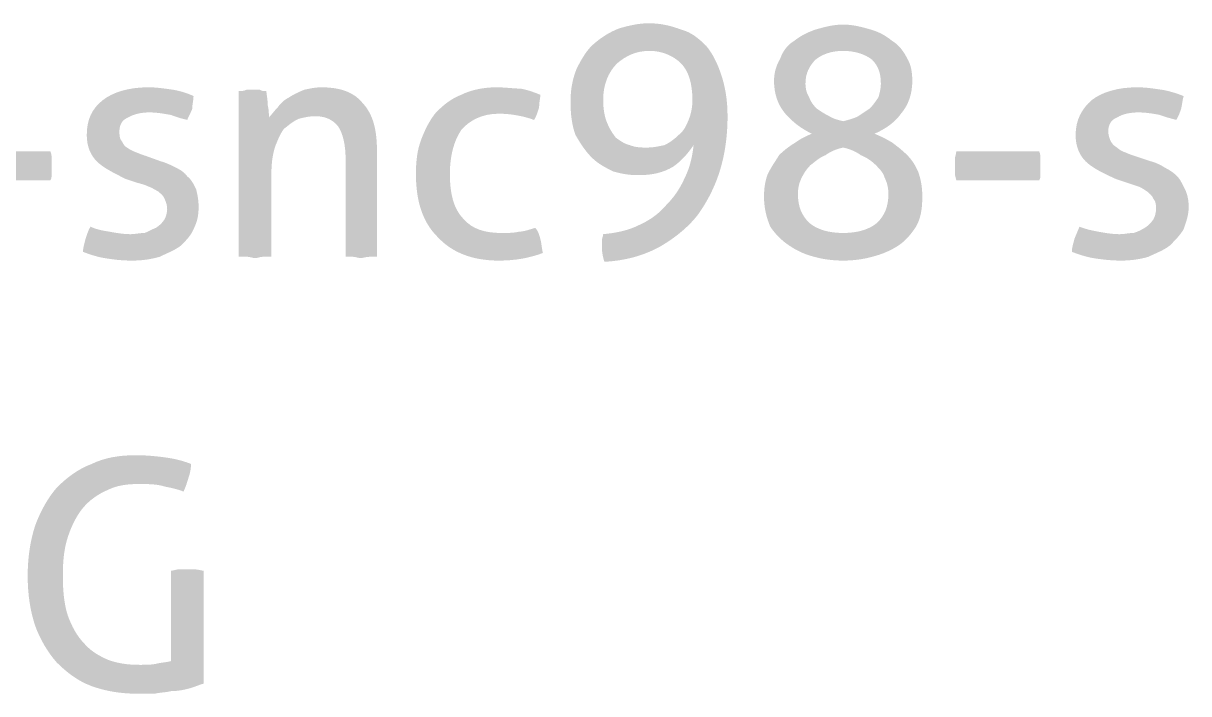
# Model space of a CAD drawing. Header units: millimetres. Extents: x 50 to 239, y 17 to 185.
# Drawn here: x 145.21 to 160.56, y 17.72 to 26.55 of the extents above; entities that cross this region are included whole.
import ezdxf

# ---------------------------------------------------------------- set-up
doc = ezdxf.new("R2010")
doc.units = ezdxf.units.MM
doc.header["$MEASUREMENT"] = 0
doc.layers.get('0').update_dxf_attribs({"linetype": 'CONTINUOUS'})

msp = doc.modelspace()

# ---------------------------------------------------------------- hatches: boundary and pattern name
at = {"true_color": 0x000007}
h = msp.add_hatch(color=0, dxfattribs=at)
edge = h.paths.add_edge_path()
edge.add_spline(control_points=[(154.487, 25.327), (154.487, 25.079), (154.454, 24.831), (154.388, 24.616), (154.388, 24.616), (154.322, 24.401), (154.222, 24.202), (154.09, 24.02), (154.09, 24.02), (153.958, 23.855), (153.792, 23.722), (153.594, 23.606), (153.594, 23.606), (153.378, 23.49), (153.147, 23.424), (152.865, 23.408), (152.865, 23.408), (152.849, 23.457), (152.832, 23.524), (152.832, 23.606), (152.832, 23.606), (152.832, 23.639), (152.832, 23.656), (152.832, 23.689), (152.832, 23.689), (152.832, 23.722), (152.849, 23.739), (152.849, 23.772), (152.849, 23.772), (153.014, 23.788), (153.18, 23.821), (153.312, 23.888), (153.312, 23.888), (153.461, 23.954), (153.577, 24.037), (153.676, 24.152), (153.676, 24.152), (153.776, 24.252), (153.858, 24.367), (153.924, 24.516), (153.924, 24.516), (153.991, 24.649), (154.024, 24.798), (154.04, 24.947), (154.04, 24.947), (153.974, 24.847), (153.891, 24.748), (153.776, 24.665), (153.776, 24.665), (153.643, 24.583), (153.494, 24.55), (153.312, 24.55), (153.312, 24.55), (153.196, 24.55), (153.097, 24.566), (152.981, 24.599), (152.981, 24.599), (152.882, 24.649), (152.783, 24.698), (152.7, 24.781), (152.7, 24.781), (152.617, 24.864), (152.551, 24.963), (152.485, 25.079), (152.485, 25.079), (152.435, 25.211), (152.419, 25.36), (152.419, 25.526), (152.419, 25.526), (152.419, 25.691), (152.452, 25.84), (152.501, 25.956), (152.501, 25.956), (152.568, 26.088), (152.634, 26.204), (152.733, 26.287), (152.733, 26.287), (152.832, 26.37), (152.932, 26.436), (153.064, 26.486), (153.064, 26.486), (153.18, 26.519), (153.312, 26.552), (153.445, 26.552), (153.445, 26.552), (153.61, 26.552), (153.742, 26.519), (153.875, 26.469), (153.875, 26.469), (154.007, 26.436), (154.106, 26.353), (154.206, 26.254), (154.206, 26.254), (154.289, 26.155), (154.355, 26.022), (154.404, 25.873), (154.404, 25.873), (154.454, 25.724), (154.487, 25.542), (154.487, 25.327)], knot_values=[0, 0, 0, 0, 0.01, 0.01, 0.01, 0.01, 0.02, 0.02, 0.02, 0.02, 0.03, 0.03, 0.03, 0.03, 0.04, 0.04, 0.04, 0.04, 0.05, 0.05, 0.05, 0.05, 0.06, 0.06, 0.06, 0.06, 0.07, 0.07, 0.07, 0.07, 0.08, 0.08, 0.08, 0.08, 0.09, 0.09, 0.09, 0.09, 0.1, 0.1, 0.1, 0.1, 0.11, 0.11, 0.11, 0.11, 0.12, 0.12, 0.12, 0.12, 0.13, 0.13, 0.13, 0.13, 0.14, 0.14, 0.14, 0.14, 0.15, 0.15, 0.15, 0.15, 0.16, 0.16, 0.16, 0.16, 0.17, 0.17, 0.17, 0.17, 0.18, 0.18, 0.18, 0.18, 0.19, 0.19, 0.19, 0.19, 0.2, 0.2, 0.2, 0.2, 0.21, 0.21, 0.21, 0.21, 0.22, 0.22, 0.22, 0.22, 0.23, 0.23, 0.23, 0.23, 0.24, 0.24, 0.24, 0.24, 1, 1, 1, 1], degree=3, periodic=0)
edge = h.paths.add_edge_path()
edge.add_spline(control_points=[(153.428, 24.914), (153.511, 24.914), (153.577, 24.93), (153.66, 24.947), (153.66, 24.947), (153.726, 24.98), (153.792, 25.029), (153.842, 25.079), (153.842, 25.079), (153.908, 25.129), (153.941, 25.195), (153.974, 25.278), (153.974, 25.278), (154.007, 25.36), (154.024, 25.443), (154.024, 25.542), (154.024, 25.542), (154.024, 25.757), (153.974, 25.923), (153.875, 26.022), (153.875, 26.022), (153.776, 26.122), (153.627, 26.188), (153.461, 26.188), (153.461, 26.188), (153.279, 26.188), (153.147, 26.122), (153.031, 26.022), (153.031, 26.022), (152.915, 25.906), (152.849, 25.741), (152.849, 25.542), (152.849, 25.542), (152.849, 25.427), (152.865, 25.327), (152.899, 25.245), (152.899, 25.245), (152.932, 25.162), (152.965, 25.112), (153.014, 25.046), (153.014, 25.046), (153.081, 24.996), (153.13, 24.963), (153.196, 24.947), (153.196, 24.947), (153.279, 24.914), (153.345, 24.914), (153.428, 24.914)], knot_values=[0, 0, 0, 0, 0.020833, 0.020833, 0.020833, 0.020833, 0.041667, 0.041667, 0.041667, 0.041667, 0.0625, 0.0625, 0.0625, 0.0625, 0.083333, 0.083333, 0.083333, 0.083333, 0.104167, 0.104167, 0.104167, 0.104167, 0.125, 0.125, 0.125, 0.125, 0.145833, 0.145833, 0.145833, 0.145833, 0.166667, 0.166667, 0.166667, 0.166667, 0.1875, 0.1875, 0.1875, 0.1875, 0.208333, 0.208333, 0.208333, 0.208333, 0.229167, 0.229167, 0.229167, 0.229167, 1, 1, 1, 1], degree=3, periodic=0)
h = msp.add_hatch(color=0, dxfattribs=at)
edge = h.paths.add_edge_path()
edge.add_spline(control_points=[(156.423, 25.096), (156.506, 25.062), (156.572, 25.029), (156.655, 24.98), (156.655, 24.98), (156.721, 24.93), (156.787, 24.88), (156.853, 24.814), (156.853, 24.814), (156.92, 24.748), (156.969, 24.665), (157.002, 24.583), (157.002, 24.583), (157.035, 24.483), (157.052, 24.384), (157.052, 24.268), (157.052, 24.268), (157.052, 24.119), (157.035, 23.987), (156.969, 23.871), (156.969, 23.871), (156.903, 23.772), (156.837, 23.689), (156.738, 23.623), (156.738, 23.623), (156.638, 23.557), (156.522, 23.507), (156.39, 23.474), (156.39, 23.474), (156.274, 23.441), (156.142, 23.424), (156.009, 23.424), (156.009, 23.424), (155.877, 23.424), (155.745, 23.441), (155.629, 23.474), (155.629, 23.474), (155.496, 23.507), (155.397, 23.557), (155.298, 23.623), (155.298, 23.623), (155.199, 23.689), (155.116, 23.772), (155.05, 23.871), (155.05, 23.871), (155, 23.987), (154.967, 24.119), (154.967, 24.268), (154.967, 24.268), (154.967, 24.384), (154.984, 24.483), (155.017, 24.566), (155.017, 24.566), (155.066, 24.665), (155.116, 24.732), (155.166, 24.814), (155.166, 24.814), (155.232, 24.88), (155.298, 24.93), (155.381, 24.98), (155.381, 24.98), (155.447, 25.029), (155.513, 25.062), (155.596, 25.096), (155.596, 25.096), (155.463, 25.162), (155.348, 25.245), (155.248, 25.36), (155.248, 25.36), (155.149, 25.476), (155.099, 25.625), (155.099, 25.791), (155.099, 25.791), (155.099, 25.906), (155.132, 26.006), (155.182, 26.088), (155.182, 26.088), (155.215, 26.188), (155.281, 26.27), (155.364, 26.32), (155.364, 26.32), (155.447, 26.386), (155.546, 26.436), (155.645, 26.469), (155.645, 26.469), (155.761, 26.502), (155.877, 26.535), (156.009, 26.535), (156.009, 26.535), (156.142, 26.535), (156.258, 26.502), (156.373, 26.469), (156.373, 26.469), (156.489, 26.436), (156.572, 26.386), (156.655, 26.32), (156.655, 26.32), (156.738, 26.27), (156.804, 26.188), (156.853, 26.088), (156.853, 26.088), (156.903, 26.006), (156.92, 25.906), (156.92, 25.791), (156.92, 25.791), (156.92, 25.625), (156.87, 25.476), (156.771, 25.36), (156.771, 25.36), (156.688, 25.245), (156.572, 25.162), (156.423, 25.096)], knot_values=[0, 0, 0, 0, 0.008929, 0.008929, 0.008929, 0.008929, 0.017857, 0.017857, 0.017857, 0.017857, 0.026786, 0.026786, 0.026786, 0.026786, 0.035714, 0.035714, 0.035714, 0.035714, 0.044643, 0.044643, 0.044643, 0.044643, 0.053571, 0.053571, 0.053571, 0.053571, 0.0625, 0.0625, 0.0625, 0.0625, 0.071429, 0.071429, 0.071429, 0.071429, 0.080357, 0.080357, 0.080357, 0.080357, 0.089286, 0.089286, 0.089286, 0.089286, 0.098214, 0.098214, 0.098214, 0.098214, 0.107143, 0.107143, 0.107143, 0.107143, 0.116071, 0.116071, 0.116071, 0.116071, 0.125, 0.125, 0.125, 0.125, 0.133929, 0.133929, 0.133929, 0.133929, 0.142857, 0.142857, 0.142857, 0.142857, 0.151786, 0.151786, 0.151786, 0.151786, 0.160714, 0.160714, 0.160714, 0.160714, 0.169643, 0.169643, 0.169643, 0.169643, 0.178571, 0.178571, 0.178571, 0.178571, 0.1875, 0.1875, 0.1875, 0.1875, 0.196429, 0.196429, 0.196429, 0.196429, 0.205357, 0.205357, 0.205357, 0.205357, 0.214286, 0.214286, 0.214286, 0.214286, 0.223214, 0.223214, 0.223214, 0.223214, 0.232143, 0.232143, 0.232143, 0.232143, 0.241071, 0.241071, 0.241071, 0.241071, 1, 1, 1, 1], degree=3, periodic=0)
edge = h.paths.add_edge_path()
edge.add_spline(control_points=[(156.009, 24.914), (155.927, 24.897), (155.844, 24.864), (155.778, 24.814), (155.778, 24.814), (155.695, 24.781), (155.645, 24.732), (155.579, 24.682), (155.579, 24.682), (155.53, 24.632), (155.496, 24.583), (155.463, 24.516), (155.463, 24.516), (155.43, 24.45), (155.414, 24.384), (155.414, 24.301), (155.414, 24.301), (155.414, 24.136), (155.463, 24.02), (155.563, 23.921), (155.563, 23.921), (155.662, 23.838), (155.811, 23.788), (156.009, 23.788), (156.009, 23.788), (156.208, 23.788), (156.357, 23.838), (156.456, 23.921), (156.456, 23.921), (156.556, 24.02), (156.605, 24.136), (156.605, 24.301), (156.605, 24.301), (156.605, 24.384), (156.589, 24.45), (156.556, 24.516), (156.556, 24.516), (156.539, 24.583), (156.489, 24.632), (156.44, 24.682), (156.44, 24.682), (156.39, 24.732), (156.324, 24.781), (156.241, 24.814), (156.241, 24.814), (156.175, 24.864), (156.092, 24.897), (156.009, 24.914)], knot_values=[0, 0, 0, 0, 0.020833, 0.020833, 0.020833, 0.020833, 0.041667, 0.041667, 0.041667, 0.041667, 0.0625, 0.0625, 0.0625, 0.0625, 0.083333, 0.083333, 0.083333, 0.083333, 0.104167, 0.104167, 0.104167, 0.104167, 0.125, 0.125, 0.125, 0.125, 0.145833, 0.145833, 0.145833, 0.145833, 0.166667, 0.166667, 0.166667, 0.166667, 0.1875, 0.1875, 0.1875, 0.1875, 0.208333, 0.208333, 0.208333, 0.208333, 0.229167, 0.229167, 0.229167, 0.229167, 1, 1, 1, 1], degree=3, periodic=0)
edge = h.paths.add_edge_path()
edge.add_spline(control_points=[(156.009, 25.261), (156.076, 25.278), (156.142, 25.294), (156.208, 25.327), (156.208, 25.327), (156.258, 25.36), (156.307, 25.393), (156.357, 25.427), (156.357, 25.427), (156.407, 25.476), (156.44, 25.526), (156.473, 25.575), (156.473, 25.575), (156.489, 25.625), (156.506, 25.691), (156.506, 25.757), (156.506, 25.757), (156.506, 25.89), (156.473, 25.989), (156.39, 26.072), (156.39, 26.072), (156.307, 26.138), (156.175, 26.188), (156.009, 26.188), (156.009, 26.188), (155.844, 26.188), (155.728, 26.138), (155.645, 26.072), (155.645, 26.072), (155.563, 25.989), (155.513, 25.89), (155.513, 25.757), (155.513, 25.757), (155.513, 25.691), (155.53, 25.625), (155.563, 25.575), (155.563, 25.575), (155.579, 25.526), (155.612, 25.476), (155.662, 25.427), (155.662, 25.427), (155.712, 25.393), (155.761, 25.36), (155.827, 25.327), (155.827, 25.327), (155.877, 25.294), (155.943, 25.278), (156.009, 25.261)], knot_values=[0, 0, 0, 0, 0.020833, 0.020833, 0.020833, 0.020833, 0.041667, 0.041667, 0.041667, 0.041667, 0.0625, 0.0625, 0.0625, 0.0625, 0.083333, 0.083333, 0.083333, 0.083333, 0.104167, 0.104167, 0.104167, 0.104167, 0.125, 0.125, 0.125, 0.125, 0.145833, 0.145833, 0.145833, 0.145833, 0.166667, 0.166667, 0.166667, 0.166667, 0.1875, 0.1875, 0.1875, 0.1875, 0.208333, 0.208333, 0.208333, 0.208333, 0.229167, 0.229167, 0.229167, 0.229167, 1, 1, 1, 1], degree=3, periodic=0)
h = msp.add_hatch(color=0, dxfattribs=at)
edge = h.paths.add_edge_path()
edge.add_spline(control_points=[(146.098, 23.871), (146.164, 23.838), (146.246, 23.821), (146.346, 23.805), (146.346, 23.805), (146.445, 23.788), (146.528, 23.772), (146.627, 23.772), (146.627, 23.772), (146.677, 23.772), (146.743, 23.788), (146.809, 23.788), (146.809, 23.788), (146.859, 23.805), (146.908, 23.838), (146.958, 23.855), (146.958, 23.855), (147.008, 23.888), (147.041, 23.921), (147.074, 23.97), (147.074, 23.97), (147.09, 24.003), (147.107, 24.053), (147.107, 24.103), (147.107, 24.103), (147.107, 24.152), (147.09, 24.202), (147.074, 24.235), (147.074, 24.235), (147.057, 24.285), (147.024, 24.301), (146.991, 24.334), (146.991, 24.334), (146.958, 24.351), (146.908, 24.384), (146.859, 24.401), (146.859, 24.401), (146.826, 24.417), (146.776, 24.434), (146.71, 24.45)], knot_values=[0, 0, 0, 0, 0.025, 0.025, 0.025, 0.025, 0.05, 0.05, 0.05, 0.05, 0.075, 0.075, 0.075, 0.075, 0.1, 0.1, 0.1, 0.1, 0.125, 0.125, 0.125, 0.125, 0.15, 0.15, 0.15, 0.15, 0.175, 0.175, 0.175, 0.175, 0.2, 0.2, 0.2, 0.2, 0.225, 0.225, 0.225, 0.225, 1, 1, 1, 1], degree=3, periodic=0)
edge.add_line((146.71, 24.45), (146.561, 24.5))
edge.add_spline(control_points=[(146.561, 24.5), (146.395, 24.583), (146.263, 24.649), (146.18, 24.732), (146.18, 24.732), (146.098, 24.814), (146.048, 24.93), (146.048, 25.079), (146.048, 25.079), (146.048, 25.278), (146.114, 25.427), (146.263, 25.542), (146.263, 25.542), (146.395, 25.642), (146.594, 25.708), (146.859, 25.708), (146.859, 25.708), (146.975, 25.708), (147.074, 25.691), (147.19, 25.675), (147.19, 25.675), (147.289, 25.658), (147.388, 25.625), (147.454, 25.592), (147.454, 25.592), (147.454, 25.542), (147.438, 25.493), (147.438, 25.427), (147.438, 25.427), (147.421, 25.377), (147.388, 25.327), (147.372, 25.278), (147.372, 25.278), (147.305, 25.294), (147.239, 25.311), (147.157, 25.344), (147.157, 25.344), (147.057, 25.36), (146.975, 25.377), (146.875, 25.377), (146.875, 25.377), (146.776, 25.377), (146.677, 25.36), (146.594, 25.311), (146.594, 25.311), (146.511, 25.278), (146.478, 25.211), (146.478, 25.129), (146.478, 25.129), (146.478, 25.079), (146.478, 25.029), (146.511, 24.996), (146.511, 24.996), (146.528, 24.963), (146.544, 24.93), (146.577, 24.914), (146.577, 24.914), (146.627, 24.88), (146.66, 24.864), (146.71, 24.847), (146.71, 24.847), (146.743, 24.831), (146.793, 24.814), (146.842, 24.798)], knot_values=[0, 0, 0, 0, 0.015625, 0.015625, 0.015625, 0.015625, 0.03125, 0.03125, 0.03125, 0.03125, 0.046875, 0.046875, 0.046875, 0.046875, 0.0625, 0.0625, 0.0625, 0.0625, 0.078125, 0.078125, 0.078125, 0.078125, 0.09375, 0.09375, 0.09375, 0.09375, 0.109375, 0.109375, 0.109375, 0.109375, 0.125, 0.125, 0.125, 0.125, 0.140625, 0.140625, 0.140625, 0.140625, 0.15625, 0.15625, 0.15625, 0.15625, 0.171875, 0.171875, 0.171875, 0.171875, 0.1875, 0.1875, 0.1875, 0.1875, 0.203125, 0.203125, 0.203125, 0.203125, 0.21875, 0.21875, 0.21875, 0.21875, 0.234375, 0.234375, 0.234375, 0.234375, 1, 1, 1, 1], degree=3, periodic=0)
edge.add_line((146.842, 24.798), (147.024, 24.732))
edge.add_spline(control_points=[(147.024, 24.732), (147.09, 24.715), (147.157, 24.682), (147.223, 24.649), (147.223, 24.649), (147.289, 24.616), (147.339, 24.583), (147.372, 24.533), (147.372, 24.533), (147.421, 24.5), (147.454, 24.434), (147.488, 24.367), (147.488, 24.367), (147.504, 24.301), (147.521, 24.219), (147.521, 24.136), (147.521, 24.136), (147.521, 24.02), (147.504, 23.937), (147.454, 23.838), (147.454, 23.838), (147.421, 23.755), (147.355, 23.689), (147.289, 23.623), (147.289, 23.623), (147.206, 23.557), (147.107, 23.524), (147.008, 23.474), (147.008, 23.474), (146.892, 23.441), (146.776, 23.424), (146.644, 23.424), (146.644, 23.424), (146.495, 23.424), (146.379, 23.441), (146.28, 23.457), (146.28, 23.457), (146.18, 23.474), (146.081, 23.507), (145.998, 23.54), (145.998, 23.54), (145.998, 23.59), (146.015, 23.639), (146.031, 23.706), (146.031, 23.706), (146.048, 23.755), (146.064, 23.821), (146.098, 23.871)], knot_values=[0, 0, 0, 0, 0.020833, 0.020833, 0.020833, 0.020833, 0.041667, 0.041667, 0.041667, 0.041667, 0.0625, 0.0625, 0.0625, 0.0625, 0.083333, 0.083333, 0.083333, 0.083333, 0.104167, 0.104167, 0.104167, 0.104167, 0.125, 0.125, 0.125, 0.125, 0.145833, 0.145833, 0.145833, 0.145833, 0.166667, 0.166667, 0.166667, 0.166667, 0.1875, 0.1875, 0.1875, 0.1875, 0.208333, 0.208333, 0.208333, 0.208333, 0.229167, 0.229167, 0.229167, 0.229167, 1, 1, 1, 1], degree=3, periodic=0)
h = msp.add_hatch(color=0, dxfattribs=at)
edge = h.paths.add_edge_path()
edge.add_spline(control_points=[(148.05, 25.658), (148.083, 25.658), (148.116, 25.658), (148.149, 25.675), (148.149, 25.675), (148.183, 25.675), (148.199, 25.675), (148.232, 25.675), (148.232, 25.675), (148.265, 25.675), (148.298, 25.675), (148.331, 25.675), (148.331, 25.675), (148.348, 25.658), (148.381, 25.658), (148.414, 25.658), (148.414, 25.658), (148.414, 25.609), (148.431, 25.559), (148.431, 25.476), (148.431, 25.476), (148.447, 25.41), (148.447, 25.344), (148.447, 25.311), (148.447, 25.311), (148.48, 25.344), (148.513, 25.393), (148.563, 25.443), (148.563, 25.443), (148.596, 25.493), (148.646, 25.542), (148.712, 25.575), (148.712, 25.575), (148.762, 25.609), (148.828, 25.642), (148.911, 25.675), (148.911, 25.675), (148.977, 25.691), (149.06, 25.708), (149.142, 25.708), (149.142, 25.708), (149.39, 25.708), (149.572, 25.642), (149.688, 25.493), (149.688, 25.493), (149.821, 25.344), (149.87, 25.145), (149.87, 24.864)], knot_values=[0, 0, 0, 0, 0.020833, 0.020833, 0.020833, 0.020833, 0.041667, 0.041667, 0.041667, 0.041667, 0.0625, 0.0625, 0.0625, 0.0625, 0.083333, 0.083333, 0.083333, 0.083333, 0.104167, 0.104167, 0.104167, 0.104167, 0.125, 0.125, 0.125, 0.125, 0.145833, 0.145833, 0.145833, 0.145833, 0.166667, 0.166667, 0.166667, 0.166667, 0.1875, 0.1875, 0.1875, 0.1875, 0.208333, 0.208333, 0.208333, 0.208333, 0.229167, 0.229167, 0.229167, 0.229167, 1, 1, 1, 1], degree=3, periodic=0)
edge.add_line((149.87, 24.864), (149.87, 23.474))
edge.add_spline(control_points=[(149.87, 23.474), (149.837, 23.474), (149.804, 23.474), (149.771, 23.474), (149.771, 23.474), (149.721, 23.474), (149.688, 23.457), (149.655, 23.457), (149.655, 23.457), (149.622, 23.457), (149.589, 23.474), (149.556, 23.474), (149.556, 23.474), (149.523, 23.474), (149.49, 23.474), (149.457, 23.474)], knot_values=[0, 0, 0, 0, 0.0625, 0.0625, 0.0625, 0.0625, 0.125, 0.125, 0.125, 0.125, 0.1875, 0.1875, 0.1875, 0.1875, 1, 1, 1, 1], degree=3, periodic=0)
edge.add_line((149.457, 23.474), (149.457, 24.748))
edge.add_spline(control_points=[(149.457, 24.748), (149.457, 24.947), (149.424, 25.096), (149.357, 25.195), (149.357, 25.195), (149.291, 25.278), (149.192, 25.327), (149.06, 25.327), (149.06, 25.327), (148.977, 25.327), (148.911, 25.311), (148.844, 25.294), (148.844, 25.294), (148.762, 25.261), (148.712, 25.211), (148.646, 25.162), (148.646, 25.162), (148.596, 25.096), (148.563, 25.013), (148.53, 24.93), (148.53, 24.93), (148.497, 24.831), (148.48, 24.715), (148.48, 24.583)], knot_values=[0, 0, 0, 0, 0.041667, 0.041667, 0.041667, 0.041667, 0.083333, 0.083333, 0.083333, 0.083333, 0.125, 0.125, 0.125, 0.125, 0.166667, 0.166667, 0.166667, 0.166667, 0.208333, 0.208333, 0.208333, 0.208333, 1, 1, 1, 1], degree=3, periodic=0)
edge.add_line((148.48, 24.583), (148.48, 23.474))
edge.add_spline(control_points=[(148.48, 23.474), (148.447, 23.474), (148.414, 23.474), (148.365, 23.474), (148.365, 23.474), (148.331, 23.474), (148.298, 23.457), (148.265, 23.457), (148.265, 23.457), (148.232, 23.457), (148.199, 23.474), (148.166, 23.474), (148.166, 23.474), (148.116, 23.474), (148.083, 23.474), (148.05, 23.474)], knot_values=[0, 0, 0, 0, 0.0625, 0.0625, 0.0625, 0.0625, 0.125, 0.125, 0.125, 0.125, 0.1875, 0.1875, 0.1875, 0.1875, 1, 1, 1, 1], degree=3, periodic=0)
edge.add_line((148.05, 23.474), (148.05, 25.658))
h = msp.add_hatch(color=0, dxfattribs=at)
edge = h.paths.add_edge_path()
edge.add_spline(control_points=[(151.955, 23.855), (151.988, 23.821), (152.005, 23.772), (152.022, 23.706), (152.022, 23.706), (152.038, 23.656), (152.038, 23.59), (152.055, 23.524), (152.055, 23.524), (151.873, 23.457), (151.691, 23.424), (151.475, 23.424), (151.475, 23.424), (151.111, 23.424), (150.847, 23.54), (150.665, 23.739), (150.665, 23.739), (150.466, 23.937), (150.383, 24.219), (150.383, 24.566), (150.383, 24.566), (150.383, 24.732), (150.4, 24.88), (150.45, 25.013), (150.45, 25.013), (150.499, 25.145), (150.565, 25.278), (150.648, 25.377), (150.648, 25.377), (150.747, 25.476), (150.847, 25.559), (150.979, 25.609), (150.979, 25.609), (151.111, 25.675), (151.277, 25.708), (151.442, 25.708), (151.442, 25.708), (151.558, 25.708), (151.674, 25.691), (151.757, 25.691), (151.757, 25.691), (151.856, 25.675), (151.939, 25.642), (152.022, 25.609), (152.022, 25.609), (152.022, 25.575), (152.005, 25.509), (152.005, 25.443), (152.005, 25.443), (151.988, 25.393), (151.972, 25.327), (151.939, 25.278), (151.939, 25.278), (151.806, 25.327), (151.641, 25.36), (151.475, 25.36), (151.475, 25.36), (151.26, 25.36), (151.095, 25.278), (150.979, 25.145), (150.979, 25.145), (150.88, 24.996), (150.83, 24.798), (150.83, 24.566), (150.83, 24.566), (150.83, 24.301), (150.88, 24.103), (151.012, 23.97), (151.012, 23.97), (151.128, 23.838), (151.293, 23.788), (151.509, 23.788), (151.509, 23.788), (151.591, 23.788), (151.674, 23.788), (151.74, 23.805), (151.74, 23.805), (151.806, 23.805), (151.889, 23.838), (151.955, 23.855)], knot_values=[0, 0, 0, 0, 0.0125, 0.0125, 0.0125, 0.0125, 0.025, 0.025, 0.025, 0.025, 0.0375, 0.0375, 0.0375, 0.0375, 0.05, 0.05, 0.05, 0.05, 0.0625, 0.0625, 0.0625, 0.0625, 0.075, 0.075, 0.075, 0.075, 0.0875, 0.0875, 0.0875, 0.0875, 0.1, 0.1, 0.1, 0.1, 0.1125, 0.1125, 0.1125, 0.1125, 0.125, 0.125, 0.125, 0.125, 0.1375, 0.1375, 0.1375, 0.1375, 0.15, 0.15, 0.15, 0.15, 0.1625, 0.1625, 0.1625, 0.1625, 0.175, 0.175, 0.175, 0.175, 0.1875, 0.1875, 0.1875, 0.1875, 0.2, 0.2, 0.2, 0.2, 0.2125, 0.2125, 0.2125, 0.2125, 0.225, 0.225, 0.225, 0.225, 0.2375, 0.2375, 0.2375, 0.2375, 1, 1, 1, 1], degree=3, periodic=0)
h = msp.add_hatch(color=0, dxfattribs=at)
edge = h.paths.add_edge_path()
edge.add_spline(control_points=[(159.12, 23.871), (159.203, 23.838), (159.286, 23.821), (159.369, 23.805), (159.369, 23.805), (159.468, 23.788), (159.551, 23.772), (159.65, 23.772), (159.65, 23.772), (159.716, 23.772), (159.766, 23.788), (159.832, 23.788), (159.832, 23.788), (159.898, 23.805), (159.948, 23.838), (159.981, 23.855), (159.981, 23.855), (160.03, 23.888), (160.064, 23.921), (160.097, 23.97), (160.097, 23.97), (160.113, 24.003), (160.13, 24.053), (160.13, 24.103), (160.13, 24.103), (160.13, 24.152), (160.13, 24.202), (160.097, 24.235), (160.097, 24.235), (160.08, 24.285), (160.047, 24.301), (160.014, 24.334), (160.014, 24.334), (159.981, 24.351), (159.948, 24.384), (159.898, 24.401), (159.898, 24.401), (159.848, 24.417), (159.799, 24.434), (159.749, 24.45)], knot_values=[0, 0, 0, 0, 0.025, 0.025, 0.025, 0.025, 0.05, 0.05, 0.05, 0.05, 0.075, 0.075, 0.075, 0.075, 0.1, 0.1, 0.1, 0.1, 0.125, 0.125, 0.125, 0.125, 0.15, 0.15, 0.15, 0.15, 0.175, 0.175, 0.175, 0.175, 0.2, 0.2, 0.2, 0.2, 0.225, 0.225, 0.225, 0.225, 1, 1, 1, 1], degree=3, periodic=0)
edge.add_line((159.749, 24.45), (159.6, 24.5))
edge.add_spline(control_points=[(159.6, 24.5), (159.418, 24.583), (159.286, 24.649), (159.203, 24.732), (159.203, 24.732), (159.12, 24.814), (159.071, 24.93), (159.071, 25.079), (159.071, 25.079), (159.071, 25.278), (159.153, 25.427), (159.286, 25.542), (159.286, 25.542), (159.418, 25.642), (159.617, 25.708), (159.882, 25.708), (159.882, 25.708), (159.997, 25.708), (160.097, 25.691), (160.213, 25.675), (160.213, 25.675), (160.312, 25.658), (160.411, 25.625), (160.494, 25.592), (160.494, 25.592), (160.477, 25.542), (160.477, 25.493), (160.461, 25.427), (160.461, 25.427), (160.444, 25.377), (160.428, 25.327), (160.395, 25.278), (160.395, 25.278), (160.345, 25.294), (160.262, 25.311), (160.179, 25.344), (160.179, 25.344), (160.097, 25.36), (159.997, 25.377), (159.898, 25.377), (159.898, 25.377), (159.799, 25.377), (159.7, 25.36), (159.617, 25.311), (159.617, 25.311), (159.534, 25.278), (159.501, 25.211), (159.501, 25.129), (159.501, 25.129), (159.501, 25.079), (159.518, 25.029), (159.534, 24.996), (159.534, 24.996), (159.551, 24.963), (159.584, 24.93), (159.617, 24.914), (159.617, 24.914), (159.65, 24.88), (159.683, 24.864), (159.733, 24.847), (159.733, 24.847), (159.766, 24.831), (159.815, 24.814), (159.865, 24.798)], knot_values=[0, 0, 0, 0, 0.015625, 0.015625, 0.015625, 0.015625, 0.03125, 0.03125, 0.03125, 0.03125, 0.046875, 0.046875, 0.046875, 0.046875, 0.0625, 0.0625, 0.0625, 0.0625, 0.078125, 0.078125, 0.078125, 0.078125, 0.09375, 0.09375, 0.09375, 0.09375, 0.109375, 0.109375, 0.109375, 0.109375, 0.125, 0.125, 0.125, 0.125, 0.140625, 0.140625, 0.140625, 0.140625, 0.15625, 0.15625, 0.15625, 0.15625, 0.171875, 0.171875, 0.171875, 0.171875, 0.1875, 0.1875, 0.1875, 0.1875, 0.203125, 0.203125, 0.203125, 0.203125, 0.21875, 0.21875, 0.21875, 0.21875, 0.234375, 0.234375, 0.234375, 0.234375, 1, 1, 1, 1], degree=3, periodic=0)
edge.add_line((159.865, 24.798), (160.064, 24.732))
edge.add_spline(control_points=[(160.064, 24.732), (160.13, 24.715), (160.196, 24.682), (160.246, 24.649), (160.246, 24.649), (160.312, 24.616), (160.361, 24.583), (160.411, 24.533), (160.411, 24.533), (160.444, 24.5), (160.477, 24.434), (160.51, 24.367), (160.51, 24.367), (160.543, 24.301), (160.56, 24.219), (160.56, 24.136), (160.56, 24.136), (160.56, 24.02), (160.527, 23.937), (160.494, 23.838), (160.494, 23.838), (160.444, 23.755), (160.378, 23.689), (160.312, 23.623), (160.312, 23.623), (160.229, 23.557), (160.13, 23.524), (160.03, 23.474), (160.03, 23.474), (159.915, 23.441), (159.799, 23.424), (159.666, 23.424), (159.666, 23.424), (159.534, 23.424), (159.402, 23.441), (159.302, 23.457), (159.302, 23.457), (159.203, 23.474), (159.104, 23.507), (159.021, 23.54), (159.021, 23.54), (159.021, 23.59), (159.038, 23.639), (159.054, 23.706), (159.054, 23.706), (159.071, 23.755), (159.104, 23.821), (159.12, 23.871)], knot_values=[0, 0, 0, 0, 0.020833, 0.020833, 0.020833, 0.020833, 0.041667, 0.041667, 0.041667, 0.041667, 0.0625, 0.0625, 0.0625, 0.0625, 0.083333, 0.083333, 0.083333, 0.083333, 0.104167, 0.104167, 0.104167, 0.104167, 0.125, 0.125, 0.125, 0.125, 0.145833, 0.145833, 0.145833, 0.145833, 0.166667, 0.166667, 0.166667, 0.166667, 0.1875, 0.1875, 0.1875, 0.1875, 0.208333, 0.208333, 0.208333, 0.208333, 0.229167, 0.229167, 0.229167, 0.229167, 1, 1, 1, 1], degree=3, periodic=0)
h = msp.add_hatch(color=0, dxfattribs=at)
edge = h.paths.add_edge_path()
edge.add_spline(control_points=[(145.568, 24.864), (145.585, 24.831), (145.585, 24.798), (145.585, 24.765), (145.585, 24.765), (145.585, 24.732), (145.585, 24.698), (145.585, 24.665), (145.585, 24.665), (145.585, 24.632), (145.585, 24.599), (145.585, 24.566), (145.585, 24.566), (145.585, 24.533), (145.585, 24.5), (145.568, 24.483)], knot_values=[0, 0, 0, 0, 0.0625, 0.0625, 0.0625, 0.0625, 0.125, 0.125, 0.125, 0.125, 0.1875, 0.1875, 0.1875, 0.1875, 1, 1, 1, 1], degree=3, periodic=0)
edge.add_line((145.568, 24.483), (144.476, 24.483))
edge.add_spline(control_points=[(144.476, 24.483), (144.476, 24.5), (144.459, 24.533), (144.459, 24.566), (144.459, 24.566), (144.459, 24.599), (144.459, 24.632), (144.459, 24.665), (144.459, 24.665), (144.459, 24.698), (144.459, 24.732), (144.459, 24.765), (144.459, 24.765), (144.459, 24.798), (144.476, 24.831), (144.476, 24.864)], knot_values=[0, 0, 0, 0, 0.0625, 0.0625, 0.0625, 0.0625, 0.125, 0.125, 0.125, 0.125, 0.1875, 0.1875, 0.1875, 0.1875, 1, 1, 1, 1], degree=3, periodic=0)
edge.add_line((144.476, 24.864), (145.568, 24.864))
h = msp.add_hatch(color=0, dxfattribs=at)
edge = h.paths.add_edge_path()
edge.add_spline(control_points=[(158.591, 24.864), (158.607, 24.831), (158.607, 24.798), (158.607, 24.765), (158.607, 24.765), (158.607, 24.732), (158.607, 24.698), (158.607, 24.665), (158.607, 24.665), (158.607, 24.632), (158.607, 24.599), (158.607, 24.566), (158.607, 24.566), (158.607, 24.533), (158.607, 24.5), (158.591, 24.483)], knot_values=[0, 0, 0, 0, 0.0625, 0.0625, 0.0625, 0.0625, 0.125, 0.125, 0.125, 0.125, 0.1875, 0.1875, 0.1875, 0.1875, 1, 1, 1, 1], degree=3, periodic=0)
edge.add_line((158.591, 24.483), (157.499, 24.483))
edge.add_spline(control_points=[(157.499, 24.483), (157.499, 24.5), (157.482, 24.533), (157.482, 24.566), (157.482, 24.566), (157.482, 24.599), (157.482, 24.632), (157.482, 24.665), (157.482, 24.665), (157.482, 24.698), (157.482, 24.732), (157.482, 24.765), (157.482, 24.765), (157.482, 24.798), (157.499, 24.831), (157.499, 24.864)], knot_values=[0, 0, 0, 0, 0.0625, 0.0625, 0.0625, 0.0625, 0.125, 0.125, 0.125, 0.125, 0.1875, 0.1875, 0.1875, 0.1875, 1, 1, 1, 1], degree=3, periodic=0)
edge.add_line((157.499, 24.864), (158.591, 24.864))
h = msp.add_hatch(color=0, dxfattribs=at)
edge = h.paths.add_edge_path()
edge.add_spline(control_points=[(147.157, 19.337), (147.19, 19.337), (147.223, 19.354), (147.256, 19.354), (147.256, 19.354), (147.289, 19.354), (147.339, 19.354), (147.372, 19.354), (147.372, 19.354), (147.405, 19.354), (147.438, 19.354), (147.471, 19.354), (147.471, 19.354), (147.521, 19.354), (147.554, 19.337), (147.587, 19.337)], knot_values=[0, 0, 0, 0, 0.0625, 0.0625, 0.0625, 0.0625, 0.125, 0.125, 0.125, 0.125, 0.1875, 0.1875, 0.1875, 0.1875, 1, 1, 1, 1], degree=3, periodic=0)
edge.add_line((147.587, 19.337), (147.587, 17.848))
edge.add_spline(control_points=[(147.587, 17.848), (147.521, 17.831), (147.454, 17.798), (147.388, 17.782), (147.388, 17.782), (147.322, 17.765), (147.239, 17.749), (147.157, 17.749), (147.157, 17.749), (147.09, 17.732), (147.008, 17.732), (146.941, 17.715), (146.941, 17.715), (146.859, 17.715), (146.793, 17.715), (146.726, 17.715), (146.726, 17.715), (146.495, 17.715), (146.296, 17.749), (146.114, 17.815), (146.114, 17.815), (145.932, 17.881), (145.783, 17.997), (145.651, 18.129), (145.651, 18.129), (145.535, 18.261), (145.436, 18.427), (145.369, 18.609), (145.369, 18.609), (145.303, 18.808), (145.27, 19.023), (145.27, 19.271), (145.27, 19.271), (145.27, 19.503), (145.303, 19.734), (145.369, 19.933), (145.369, 19.933), (145.436, 20.115), (145.535, 20.297), (145.651, 20.429), (145.651, 20.429), (145.783, 20.562), (145.932, 20.677), (146.114, 20.744), (146.114, 20.744), (146.28, 20.826), (146.478, 20.859), (146.693, 20.859), (146.693, 20.859), (146.842, 20.859), (146.991, 20.843), (147.107, 20.826), (147.107, 20.826), (147.223, 20.81), (147.339, 20.777), (147.421, 20.744), (147.421, 20.744), (147.421, 20.677), (147.405, 20.611), (147.388, 20.562), (147.388, 20.562), (147.372, 20.512), (147.355, 20.446), (147.322, 20.38), (147.322, 20.38), (147.239, 20.413), (147.157, 20.429), (147.074, 20.446), (147.074, 20.446), (146.975, 20.479), (146.859, 20.479), (146.726, 20.479), (146.726, 20.479), (146.577, 20.479), (146.445, 20.462), (146.313, 20.396), (146.313, 20.396), (146.197, 20.346), (146.081, 20.264), (145.998, 20.164), (145.998, 20.164), (145.916, 20.065), (145.849, 19.933), (145.8, 19.784), (145.8, 19.784), (145.75, 19.635), (145.733, 19.469), (145.733, 19.271), (145.733, 19.271), (145.733, 19.072), (145.75, 18.89), (145.8, 18.741), (145.8, 18.741), (145.849, 18.609), (145.916, 18.477), (146.015, 18.377), (146.015, 18.377), (146.098, 18.278), (146.213, 18.212), (146.329, 18.162), (146.329, 18.162), (146.462, 18.113), (146.594, 18.096), (146.743, 18.096), (146.743, 18.096), (146.826, 18.096), (146.908, 18.096), (146.975, 18.113), (146.975, 18.113), (147.041, 18.129), (147.107, 18.129), (147.157, 18.146)], knot_values=[0, 0, 0, 0, 0.008929, 0.008929, 0.008929, 0.008929, 0.017857, 0.017857, 0.017857, 0.017857, 0.026786, 0.026786, 0.026786, 0.026786, 0.035714, 0.035714, 0.035714, 0.035714, 0.044643, 0.044643, 0.044643, 0.044643, 0.053571, 0.053571, 0.053571, 0.053571, 0.0625, 0.0625, 0.0625, 0.0625, 0.071429, 0.071429, 0.071429, 0.071429, 0.080357, 0.080357, 0.080357, 0.080357, 0.089286, 0.089286, 0.089286, 0.089286, 0.098214, 0.098214, 0.098214, 0.098214, 0.107143, 0.107143, 0.107143, 0.107143, 0.116071, 0.116071, 0.116071, 0.116071, 0.125, 0.125, 0.125, 0.125, 0.133929, 0.133929, 0.133929, 0.133929, 0.142857, 0.142857, 0.142857, 0.142857, 0.151786, 0.151786, 0.151786, 0.151786, 0.160714, 0.160714, 0.160714, 0.160714, 0.169643, 0.169643, 0.169643, 0.169643, 0.178571, 0.178571, 0.178571, 0.178571, 0.1875, 0.1875, 0.1875, 0.1875, 0.196429, 0.196429, 0.196429, 0.196429, 0.205357, 0.205357, 0.205357, 0.205357, 0.214286, 0.214286, 0.214286, 0.214286, 0.223214, 0.223214, 0.223214, 0.223214, 0.232143, 0.232143, 0.232143, 0.232143, 0.241071, 0.241071, 0.241071, 0.241071, 1, 1, 1, 1], degree=3, periodic=0)
edge.add_line((147.157, 18.146), (147.157, 19.337))

doc.saveas('drawing.dxf')
